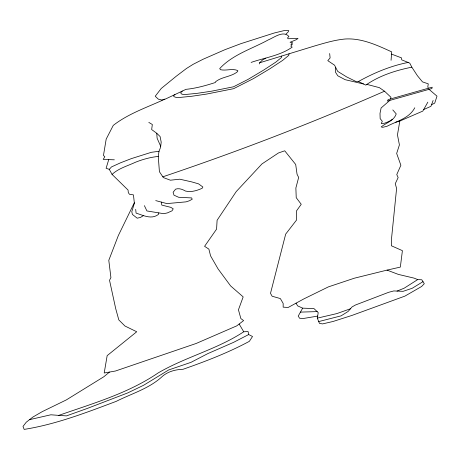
<?xml version="1.0" encoding="UTF-8"?>
<svg xmlns="http://www.w3.org/2000/svg" width="460" height="460" viewBox="0 0 460 460"><rect width="100%" height="100%" fill="white"/><g stroke="black" fill="none" stroke-linecap="round" stroke-linejoin="round"><path stroke-width="0.69" d="M335.645 67.344L335.507 72.231L337.761 75.779L345.115 79.678L363.48 83.973L365.803 85.106C379.437 75.612 395.669 70.409 411.827 67.171L417.421 75.739L422.493 81.88L428.283 83.841L427.823 86.658L428.231 88.291L388.113 99.647L387.36 101.102L431.882 88.538L432.216 87.216L428.231 88.291M281.508 56.097L281.405 57.575L275.736 62.186L263.591 70.127L248.078 79.379L233.45 86.808L211.387 91.224L197.254 93.323L186.283 94.415L183.063 94.472L181.171 93.811L180.82 92.569L182.304 91.074M391.063 60.294L391.702 51.876C377.108 45.206 361.497 37.892 345.075 39.014C334.604 39.986 324.478 43.096 314.421 46.023L259.647 62.796L259.417 63.946M134.32 202.762L118.306 235.623L108.79 260.325L110.917 277.57L109.532 280.289L115.713 308.666L118.818 319.913L124.942 326.008L136.729 331.758L107.163 355.637L104.201 372.991L115.46 371.013L196.132 343.482L236.739 325.875L243.61 320.585L240.867 318.573L238.441 309.81L243.173 296.89L230.604 285.913L218.04 268.864L210.577 255.881L208.88 249.124L204.585 246.313L216.585 229.114L217.103 220.259L236.227 191.578L261.976 163.909L278.438 152.979L284.723 150.794L295.694 164.484L297.056 174.271L298.655 177.451L295.872 187.985L296.223 197.679L301.237 204.292L296.499 210.893L296.539 220.041L285.677 234.117L270.497 293.348L272.142 296.228L280.353 298.574L283.17 303.445L283.159 307.148L288.15 307.481L303.899 298.879L328.423 286.867L354.355 278.202L387.027 270.112L398.366 274.407L414.075 278.122L417.714 279.582L421.803 279.795L424.298 283.693L421.63 286.482L404.903 296.119L352.021 315.399L333.103 321.465L322.563 323.909L319.47 323.38L317.308 318.142L318.216 312.61L313.921 308.556L302.64 308.16L297.626 305.865L296.039 303.169M155.721 200.6L166.922 203.596L186.058 201.859L189.336 200.79L192.217 199.232L191.63 197.921L178.63 197.277L173.972 195.166L173.121 192.268L175.605 189.152C178.986 187.956 182.505 189.347 185.46 191.044C191.205 192.418 196.92 190.658 202.147 188.278L202.883 187.019L198.547 183.85L191.734 181.895L179.762 179.193L170.395 180.205L163.369 177.583L159.413 171.718L158.257 156.429L159.011 151.277L160.563 147.355L161.195 142.146L160.086 136.522L156.739 133.268L151.668 129.559L152.329 124.51L148.804 122.394M289.035 53.797L288.788 55.355L282.555 60.45L269.681 68.891L253.443 78.608L233.617 88.688L206.442 94.099L191.659 96.278L180.165 97.405L176.232 97.462L173.897 96.623L173.61 95.513L174.921 94.576L185.938 89.349C195.983 88.337 205.85 85.583 215.464 82.472L215.389 81.943C221.438 76.711 231.317 76.969 237.67 71.559L237.82 70.604C232.427 68.155 226.159 71.018 220.524 69.713L219.684 68.626C232.524 54.59 251.988 48.864 268.375 39.859C274.125 37.513 283.383 30.147 288.914 36.455L287.632 37.795L287.914 38.738L298.04 38.439L296.211 39.721L290.064 42.274L292.721 42.826L290.904 44.384L292.318 44.436L291.077 45.712L290.95 46.431L292.198 47.133C280.267 55.614 264.776 57.678 251.125 62.41M427.829 102.166L422.82 111.084L399.815 121.072L397.463 134.872L399.412 144.911L396.664 153.45L400.884 165.267L396.761 174.57L398.147 177.543L395.266 183.707L396.6 188.433L391.512 238.751L391.374 245.766L402.408 250.654L400.338 267.099L387.027 270.112M158.792 212.888L158.464 214.4C151.501 219.834 143.376 215.361 136.102 213.13L135.677 209.352M108.738 159.608L106.105 168.28L109.284 169.361L112.067 174.409L128.064 190.06L128.323 192.642L129.461 194.269L133.446 194.867L134.377 203.268L131.784 211.755L132.399 214.417L137.189 218.189L140.478 217.436L143.71 215.435M433.13 100.481L430.911 106.329L423.677 109.56M390.247 99.015L391.023 97.342L384.525 91.206L379.414 87.665L366.867 84.37M302.64 308.16L298.229 316.095L299.609 318.257L303.335 318.492L317.872 316.066M414.776 107.778C409.296 118.295 396.853 121.17 387.05 126.253L382.76 127.311L381.19 126.943C386.181 122.682 393.881 120.928 396.238 113.919L392.805 109.934M318.722 321.574L341.073 315.853L348.088 311.478L352.044 306.935L355.476 304.997L388.625 292.313L393.817 290.933L403.086 291.335L412.183 288.282L422.999 281.664M109.284 169.361L111.498 166.922L120.583 162.788L131.434 158.591L151.374 152.3L159.011 151.277M259.647 62.796L262.539 59.932L265.828 58.19M285.976 34.074L288.104 32.039L288.799 30.607L283.854 30.665L274.206 33.011L240.816 43.688L224.785 49.755L203.096 59.242L193.131 64.319L186.467 68.488L176.249 76.228L161.242 88.469L155.221 96.261L158.361 99.165L161.816 100.015L165.663 98.934L174.921 94.576M389.861 100.389L381.104 107.973L380 113.413L380.155 118.623L382.289 121.262L381.305 123.59L384.514 123.228L388.872 121.515L392.506 119.324M112.067 174.409C118.542 168.326 127.506 165.974 135.384 162.276C142.721 159.355 150.391 157.234 158.257 156.429M109.474 372.088L103.805 376.769L66.303 399.924L42.216 411.654L32.832 417.088L26.237 422.228L23 426.449L24.173 429.393C56.028 424.327 86.175 412.631 116.225 401.361C131.922 393.444 149.638 388.476 162.65 376.107C168.452 371.346 175.668 369.506 183.045 369.282C205.7 361.359 228.2 352.711 249.372 341.326L252.517 336.501L248.682 334.546L248.107 331.528L243.731 331.781C217.195 349.295 185.535 356.937 158.119 372.956C128.029 393.455 92.765 403.466 58.776 415.386L50.876 414.788L29.543 419.652M417.714 279.582L404.225 288.167L397.049 291.077M329.659 53.538L330.108 57.925L327.796 60.662L334.558 65.193L337.68 71.363L346.69 76.935L355.758 81.391L358.432 81.506C373.934 72.881 390.69 65.855 408.141 62.456L409.774 63.152L411.827 67.171M248.682 334.546L233.577 342.355L207.891 353.579L190.986 362.342L168.642 369.972L143.537 385.302L127.713 392.921L86.957 408.56L66.476 415.88L58.776 415.386M431.52 104.73L434.706 103.132L437 96.163L429.03 89.338M164.858 99.159C147.424 107.306 128.605 113.436 113.252 125.402L106.179 139.127L103.46 155.503L104.828 156.67L103.207 159.407L114.339 159.815M384.525 91.206C311.983 123.073 237.929 151.524 162.846 176.801M350.549 308.74L336.858 313.588L317.308 318.142M395.761 122.228L399.815 121.072M300.449 312.11L317.153 311.61M391.535 54.09L401.563 57.908L401.712 59.852L408.141 62.456M358.432 81.506L363.48 83.973M239.165 324.047L243.731 331.781M144.388 205.637L146.907 210.945L163.668 213.681L167.29 212.945L172.005 210.835L173.236 208.834L170.804 207.351L161.793 205.085L161.276 202.084M160.695 146.274L157.13 138.27L156.739 133.268"/></g></svg>
